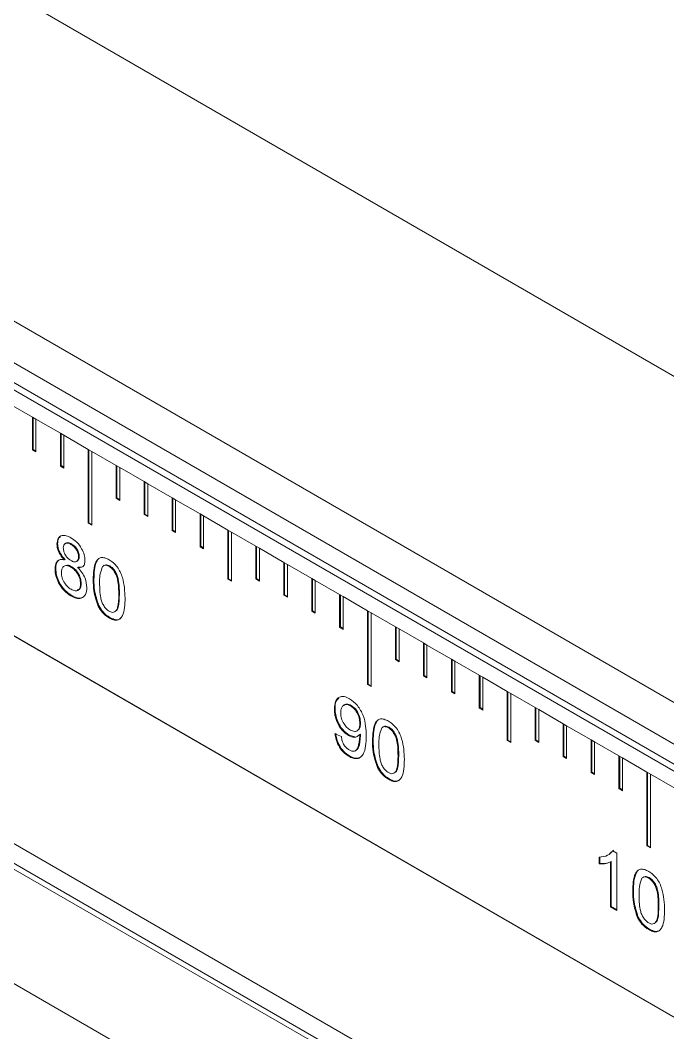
# Model space of a CAD drawing. Header units: inches. Extents: x 0.1 to 10.9, y 0 to 8.5.
# Drawn here: x 8.9711 to 9.1862, y 2.8297 to 3.1658 of the extents above; entities that cross this region are included whole.
import ezdxf

# ---------------------------------------------------------------- set-up
doc = ezdxf.new("R2010")
doc.units = ezdxf.units.IN
doc.header["$MEASUREMENT"] = 0

msp = doc.modelspace()

# ---------------------------------------------------------------- linework, layer by layer
at = {"color": 7, "linetype": 'Continuous', "lineweight": 18}
for p, q in [((10.68791, 2.18192), (8.36789, 3.52124)), ((10.5941, 2.12777), (8.27408, 3.46708)), ((10.57637, 2.11753), (8.25635, 3.45685)), ((8.25428, 3.45565), (10.5743, 2.11634)), ((10.5941, 2.11386), (8.27408, 3.45318)), ((8.25428, 3.374), (10.56959, 2.0374)), ((10.5743, 2.03468), (8.25428, 3.374)), ((10.57666, 1.95585), (8.25664, 3.29517)), ((8.25831, 3.29613), (10.57833, 1.95682)), ((10.59669, 1.95278), (8.27668, 3.2921)), ((8.97515, 3.03407), (8.96705, 3.03874)), ((8.97633, 3.03339), (8.97515, 3.03407)), ((8.97515, 3.03407), (8.97515, 3.02318)), ((8.97538, 3.03393), (8.97538, 3.02331)), ((8.98443, 3.02871), (8.97633, 3.03339)), ((8.97633, 3.0225), (8.97633, 3.03339)), ((8.98561, 3.02803), (8.98443, 3.02871)), ((8.98443, 3.02871), (8.98443, 3.01782)), ((8.98466, 3.02857), (8.98466, 3.01796)), ((8.99371, 3.02335), (8.98561, 3.02803)), ((8.98561, 3.01714), (8.98561, 3.02803)), ((8.97538, 3.02331), (8.97515, 3.02318)), ((8.97515, 3.02318), (8.97633, 3.0225)), ((8.97538, 3.02331), (8.97633, 3.02277)), ((8.99489, 3.02267), (8.99371, 3.02335)), ((8.99371, 3.02335), (8.99371, 2.99886)), ((8.99394, 3.02322), (8.99394, 2.99899)), ((9.00299, 3.01799), (8.99489, 3.02267)), ((8.99489, 2.99818), (8.99489, 3.02267)), ((8.98466, 3.01796), (8.98443, 3.01782)), ((8.98443, 3.01782), (8.98561, 3.01714)), ((8.98466, 3.01796), (8.98561, 3.01741)), ((9.00417, 3.01731), (9.00299, 3.01799)), ((9.00299, 3.01799), (9.00299, 3.00711)), ((9.00322, 3.01786), (9.00322, 3.00724)), ((9.01227, 3.01264), (9.00417, 3.01731)), ((9.00417, 3.00643), (9.00417, 3.01731)), ((9.01344, 3.01196), (9.01227, 3.01264)), ((9.01227, 3.01264), (9.01227, 3.00175)), ((9.0125, 3.0125), (9.0125, 3.00189)), ((9.02155, 3.00728), (9.01344, 3.01196)), ((9.01344, 3.00107), (9.01344, 3.01196)), ((9.00322, 3.00724), (9.00299, 3.00711)), ((9.00299, 3.00711), (9.00417, 3.00643)), ((9.00322, 3.00724), (9.00417, 3.0067)), ((9.02272, 3.0066), (9.02155, 3.00728)), ((9.02155, 3.00728), (9.02155, 2.99639)), ((9.02178, 3.00714), (9.02178, 2.99653)), ((9.03083, 3.00192), (9.02272, 3.0066)), ((9.02272, 2.99571), (9.02272, 3.0066)), ((8.99394, 2.99899), (8.99371, 2.99886)), ((8.99371, 2.99886), (8.99489, 2.99818)), ((8.99394, 2.99899), (8.99489, 2.99845)), ((9.0125, 3.00189), (9.01227, 3.00175)), ((9.01227, 3.00175), (9.01344, 3.00107)), ((9.0125, 3.00189), (9.01344, 3.00134)), ((9.032, 3.00124), (9.03083, 3.00192)), ((9.03083, 3.00192), (9.03083, 2.99104)), ((9.03106, 3.00179), (9.03106, 2.99117)), ((9.04011, 2.99657), (9.032, 3.00124)), ((9.032, 2.99036), (9.032, 3.00124)), ((9.02178, 2.99653), (9.02155, 2.99639)), ((9.02155, 2.99639), (9.02272, 2.99571)), ((9.02178, 2.99653), (9.02272, 2.99599)), ((9.04128, 2.99589), (9.04011, 2.99657)), ((9.04011, 2.99657), (9.04011, 2.98024)), ((9.04034, 2.99643), (9.04034, 2.98037)), ((9.04938, 2.99121), (9.04128, 2.99589)), ((9.04128, 2.97956), (9.04128, 2.99589)), ((8.98353, 2.99203), (8.9833, 2.99189)), ((8.98819, 2.99195), (8.98795, 2.99181)), ((9.03106, 2.99117), (9.03083, 2.99104)), ((9.03083, 2.99104), (9.032, 2.99036)), ((9.03106, 2.99117), (9.032, 2.99063)), ((9.05056, 2.99053), (9.04938, 2.99121)), ((9.04938, 2.99121), (9.04938, 2.98032)), ((9.04962, 2.99107), (9.04962, 2.98046)), ((9.05866, 2.98585), (9.05056, 2.99053)), ((9.05056, 2.97964), (9.05056, 2.99053)), ((8.98603, 2.98679), (8.9858, 2.98665)), ((8.99072, 2.98775), (8.99049, 2.98762)), ((9.05984, 2.98517), (9.05866, 2.98585)), ((9.05866, 2.98585), (9.05866, 2.97497)), ((9.0589, 2.98572), (9.0589, 2.9751)), ((8.9829, 2.98376), (8.98266, 2.98362)), ((8.98814, 2.98441), (8.9879, 2.98427)), ((8.99039, 2.98427), (8.99016, 2.98414)), ((8.99901, 2.98486), (8.99872, 2.98469)), ((9.00085, 2.98464), (9.00062, 2.9845)), ((9.06794, 2.9805), (9.05984, 2.98517)), ((9.05984, 2.97429), (9.05984, 2.98517)), ((8.99136, 2.97884), (8.99112, 2.97871)), ((8.99559, 2.98022), (8.99535, 2.98008)), ((9.04034, 2.98037), (9.04011, 2.98024)), ((9.04011, 2.98024), (9.04128, 2.97956)), ((9.04034, 2.98037), (9.04128, 2.97983)), ((9.04962, 2.98046), (9.04938, 2.98032)), ((9.04938, 2.98032), (9.05056, 2.97964)), ((9.04962, 2.98046), (9.05056, 2.97991)), ((9.06912, 2.97982), (9.06794, 2.9805)), ((9.06794, 2.9805), (9.06794, 2.96961)), ((9.06818, 2.98036), (9.06818, 2.96974)), ((9.07722, 2.97514), (9.06912, 2.97982)), ((9.06912, 2.96893), (9.06912, 2.97982)), ((9.00405, 2.97534), (9.00382, 2.97521)), ((8.98819, 2.97485), (8.98795, 2.97472)), ((9.0589, 2.9751), (9.05866, 2.97497)), ((9.05866, 2.97497), (9.05984, 2.97429)), ((9.0589, 2.9751), (9.05984, 2.97456)), ((9.0784, 2.97446), (9.07722, 2.97514)), ((9.07722, 2.97514), (9.07722, 2.96425)), ((9.07746, 2.975), (9.07746, 2.96439)), ((9.0865, 2.96978), (9.0784, 2.97446)), ((9.0784, 2.96357), (9.0784, 2.97446)), ((8.99719, 2.97149), (8.99696, 2.97135)), ((9.06818, 2.96974), (9.06794, 2.96961)), ((9.06794, 2.96961), (9.06912, 2.96893)), ((9.06818, 2.96974), (9.06912, 2.9692)), ((9.08768, 2.9691), (9.0865, 2.96978)), ((9.0865, 2.96978), (9.0865, 2.94529)), ((9.08674, 2.96965), (9.08674, 2.94542)), ((9.09578, 2.96442), (9.08768, 2.9691)), ((9.08768, 2.9446), (9.08768, 2.9691)), ((9.00088, 2.96753), (9.00064, 2.96739)), ((9.07746, 2.96439), (9.07722, 2.96425)), ((9.07722, 2.96425), (9.0784, 2.96357)), ((9.07746, 2.96439), (9.0784, 2.96384)), ((9.09696, 2.96374), (9.09578, 2.96442)), ((9.09578, 2.96442), (9.09578, 2.95354)), ((9.09602, 2.96429), (9.09602, 2.95367)), ((9.10506, 2.95907), (9.09696, 2.96374)), ((9.09696, 2.95286), (9.09696, 2.96374)), ((9.10624, 2.95839), (9.10506, 2.95907)), ((9.10506, 2.95907), (9.10506, 2.94818)), ((9.1053, 2.95893), (9.1053, 2.94832)), ((9.11434, 2.95371), (9.10624, 2.95839)), ((9.10624, 2.9475), (9.10624, 2.95839)), ((9.09602, 2.95367), (9.09578, 2.95354)), ((9.09578, 2.95354), (9.09696, 2.95286)), ((9.09602, 2.95367), (9.09696, 2.95313)), ((9.11552, 2.95303), (9.11434, 2.95371)), ((9.11434, 2.95371), (9.11434, 2.94282)), ((9.11458, 2.95357), (9.11458, 2.94296)), ((9.12362, 2.94835), (9.11552, 2.95303)), ((9.11552, 2.94214), (9.11552, 2.95303)), ((9.08674, 2.94542), (9.0865, 2.94529)), ((9.0865, 2.94529), (9.08768, 2.9446)), ((9.08674, 2.94542), (9.08768, 2.94488)), ((9.1053, 2.94832), (9.10506, 2.94818)), ((9.10506, 2.94818), (9.10624, 2.9475)), ((9.1053, 2.94832), (9.10624, 2.94777)), ((9.1248, 2.94767), (9.12362, 2.94835)), ((9.12362, 2.94835), (9.12362, 2.93747)), ((9.12386, 2.94822), (9.12386, 2.9376)), ((9.1329, 2.943), (9.1248, 2.94767)), ((9.1248, 2.93679), (9.1248, 2.94767)), ((9.11458, 2.94296), (9.11434, 2.94282)), ((9.11434, 2.94282), (9.11552, 2.94214)), ((9.11458, 2.94296), (9.11552, 2.94242)), ((9.13408, 2.94232), (9.1329, 2.943)), ((9.1329, 2.943), (9.1329, 2.92667)), ((9.13314, 2.94286), (9.13314, 2.9268)), ((9.14218, 2.93764), (9.13408, 2.94232)), ((9.13408, 2.92599), (9.13408, 2.94232)), ((9.08107, 2.93833), (9.08084, 2.93819)), ((9.07569, 2.93731), (9.07546, 2.93717)), ((9.12386, 2.9376), (9.12362, 2.93747)), ((9.12362, 2.93747), (9.1248, 2.93679)), ((9.12386, 2.9376), (9.1248, 2.93706)), ((9.14336, 2.93696), (9.14218, 2.93764)), ((9.14218, 2.93764), (9.14218, 2.92675)), ((9.14242, 2.9375), (9.14242, 2.92689)), ((9.15146, 2.93228), (9.14336, 2.93696)), ((9.14336, 2.92607), (9.14336, 2.93696)), ((9.08416, 2.93248), (9.08392, 2.93234)), ((9.15264, 2.9316), (9.15146, 2.93228)), ((9.15146, 2.93228), (9.15146, 2.9214)), ((9.1517, 2.93215), (9.1517, 2.92153)), ((9.16074, 2.92693), (9.15264, 2.9316)), ((9.15264, 2.92071), (9.15264, 2.9316)), ((8.8261, 2.92846), (9.06516, 2.79045)), ((9.07567, 2.92896), (9.07779, 2.92799)), ((9.08038, 2.92847), (9.08014, 2.92833)), ((9.0823, 2.92789), (9.08038, 2.92847)), ((9.08416, 2.92878), (9.08392, 2.92864)), ((9.08417, 2.92831), (9.08393, 2.92817)), ((9.09181, 2.93129), (9.09152, 2.93112)), ((9.09365, 2.93107), (9.09342, 2.93093)), ((9.08839, 2.92665), (9.08815, 2.92651)), ((9.13314, 2.9268), (9.1329, 2.92667)), ((9.1329, 2.92667), (9.13408, 2.92599)), ((9.13314, 2.9268), (9.13408, 2.92626)), ((9.14242, 2.92689), (9.14218, 2.92675)), ((9.14218, 2.92675), (9.14336, 2.92607)), ((9.14242, 2.92689), (9.14336, 2.92634)), ((9.16192, 2.92625), (9.16074, 2.92693)), ((9.16074, 2.92693), (9.16074, 2.91604)), ((9.16098, 2.92679), (9.16098, 2.91617)), ((9.17002, 2.92157), (9.16192, 2.92625)), ((9.16192, 2.91536), (9.16192, 2.92625)), ((9.08046, 2.92158), (9.08023, 2.92145)), ((9.09685, 2.92177), (9.09661, 2.92164)), ((9.1517, 2.92153), (9.15146, 2.9214)), ((9.1517, 2.92153), (9.15264, 2.92099)), ((9.1712, 2.92089), (9.17002, 2.92157)), ((9.17002, 2.92157), (9.17002, 2.91068)), ((9.15146, 2.9214), (9.15264, 2.92071)), ((9.17026, 2.92143), (9.17026, 2.91082)), ((9.1793, 2.91621), (9.1712, 2.92089)), ((9.1712, 2.91), (9.1712, 2.92089)), ((9.08999, 2.91792), (9.08975, 2.91778)), ((9.16098, 2.91617), (9.16074, 2.91604)), ((9.16074, 2.91604), (9.16192, 2.91536)), ((9.16098, 2.91617), (9.16192, 2.91563)), ((9.18048, 2.91553), (9.1793, 2.91621)), ((9.1793, 2.91621), (9.1793, 2.89172)), ((9.17954, 2.91608), (9.17954, 2.89185)), ((9.18858, 2.91085), (9.18048, 2.91553)), ((9.18048, 2.89103), (9.18048, 2.91553)), ((9.09367, 2.91396), (9.09344, 2.91382)), ((9.17026, 2.91082), (9.17002, 2.91068)), ((9.17002, 2.91068), (9.1712, 2.91)), ((9.17026, 2.91082), (9.1712, 2.91027)), ((9.17954, 2.89185), (9.1793, 2.89172)), ((9.1793, 2.89172), (9.18048, 2.89103)), ((9.17954, 2.89185), (9.18048, 2.89131)), ((9.16339, 2.88572), (9.16339, 2.88797)), ((9.16363, 2.88586), (9.16363, 2.88811)), ((9.16704, 2.8892), (9.16819, 2.89024)), ((9.16795, 2.8901), (9.16931, 2.88932)), ((9.16931, 2.88932), (9.16931, 2.87026)), ((9.16363, 2.88586), (9.16339, 2.88572)), ((9.16743, 2.88647), (9.1672, 2.88633)), ((9.1672, 2.87148), (9.1672, 2.88633)), ((9.16743, 2.87162), (9.16743, 2.88647)), ((9.17826, 2.88138), (9.17797, 2.88121)), ((9.1801, 2.88116), (9.17987, 2.88102)), ((9.17484, 2.87674), (9.1746, 2.87661)), ((9.16743, 2.87162), (9.1672, 2.87148)), ((9.16931, 2.87026), (9.1672, 2.87148)), ((9.16931, 2.87053), (9.16743, 2.87162)), ((9.1833, 2.87187), (9.18306, 2.87173)), ((9.17644, 2.86801), (9.1762, 2.86788)), ((9.18012, 2.86405), (9.17989, 2.86391))]:
    msp.add_line(p, q, dxfattribs=at)
for points, knots in [([(8.9833, 2.99189), (8.98338, 2.9926), (8.98355, 2.99402), (8.98485, 2.99488), (8.98638, 2.99481), (8.98741, 2.99429), (8.98792, 2.99403)], [0, 0, 0, 0, 0.279281, 0.558671, 0.779072, 1, 1, 1, 1]), ([(8.98353, 2.99203), (8.98358, 2.99279), (8.98364, 2.99383), (8.98427, 2.9942), (8.98444, 2.9943)], [0, 0, 0, 0, 0.730877, 1, 1, 1, 1]), ([(8.98795, 2.99181), (8.98759, 2.99199), (8.98688, 2.99235), (8.98602, 2.99219), (8.9855, 2.99159), (8.98544, 2.99097), (8.98541, 2.99066)], [0, 0, 0, 0, 0.2803176, 0.5592519, 0.7796428, 1, 1, 1, 1]), ([(8.98819, 2.99195), (8.98783, 2.99212), (8.98713, 2.99247), (8.98634, 2.9924), (8.9861, 2.99205), (8.98603, 2.99195)], [0, 0, 0, 0, 0.421266, 0.840454, 1, 1, 1, 1]), ([(8.98792, 2.99403), (8.98859, 2.99359), (8.98991, 2.99271), (8.99148, 2.99057), (8.99245, 2.98835), (8.99255, 2.98709), (8.9926, 2.98646)], [0, 0, 0, 0, 0.280359, 0.559715, 0.779841, 1, 1, 1, 1]), ([(8.9858, 2.98665), (8.98541, 2.98706), (8.98464, 2.98787), (8.9838, 2.98933), (8.98336, 2.99073), (8.98332, 2.99151), (8.9833, 2.99189)], [0, 0, 0, 0, 0.28031, 0.559637, 0.779691, 1, 1, 1, 1]), ([(8.98603, 2.98679), (8.98565, 2.9872), (8.98488, 2.98801), (8.98404, 2.98946), (8.98359, 2.99086), (8.98355, 2.99164), (8.98353, 2.99203)], [0, 0, 0, 0, 0.28031, 0.559637, 0.779691, 1, 1, 1, 1]), ([(8.98541, 2.99066), (8.98545, 2.99021), (8.98552, 2.98931), (8.98621, 2.98795), (8.9871, 2.98698), (8.98768, 2.98661), (8.98797, 2.98643)], [0, 0, 0, 0, 0.27995, 0.558884, 0.779055, 1, 1, 1, 1]), ([(8.99049, 2.98762), (8.99045, 2.98806), (8.99036, 2.98896), (8.98967, 2.99029), (8.98881, 2.99126), (8.98824, 2.99163), (8.98795, 2.99181)], [0, 0, 0, 0, 0.279734, 0.559144, 0.779264, 1, 1, 1, 1]), ([(8.99072, 2.98775), (8.99068, 2.9882), (8.9906, 2.98909), (8.98991, 2.99043), (8.98905, 2.9914), (8.98847, 2.99177), (8.98819, 2.99195)], [0, 0, 0, 0, 0.279734, 0.559144, 0.779264, 1, 1, 1, 1]), ([(8.98266, 2.98362), (8.9827, 2.98422), (8.98278, 2.9854), (8.98353, 2.98649), (8.9846, 2.98689), (8.9854, 2.98673), (8.9858, 2.98665)], [0, 0, 0, 0, 0.280153, 0.559415, 0.779571, 1, 1, 1, 1]), ([(8.9829, 2.98376), (8.98294, 2.98435), (8.98302, 2.98551), (8.98364, 2.98655), (8.98425, 2.98672), (8.98444, 2.98677)], [0, 0, 0, 0, 0.411924, 0.822538, 1, 1, 1, 1]), ([(8.98797, 2.98643), (8.98833, 2.98625), (8.98905, 2.98588), (8.98991, 2.98606), (8.99041, 2.98668), (8.99046, 2.98731), (8.99049, 2.98762)], [0, 0, 0, 0, 0.280454, 0.559262, 0.779594, 1, 1, 1, 1]), ([(8.9926, 2.98646), (8.99257, 2.98601), (8.9925, 2.98511), (8.9917, 2.98409), (8.99074, 2.98412), (8.99016, 2.98414)], [0, 0, 0, 0, 0.280646, 0.560877, 1, 1, 1, 1]), ([(8.99035, 2.98656), (8.99044, 2.98666), (8.99069, 2.98693), (8.99071, 2.98743), (8.99072, 2.98775)], [0, 0, 0, 0, 0.353562, 1, 1, 1, 1]), ([(8.99535, 2.98008), (8.99538, 2.98115), (8.99543, 2.98327), (8.99596, 2.98563), (8.99689, 2.98698), (8.99793, 2.98751), (8.99924, 2.9874), (9.00017, 2.98692), (9.00064, 2.98669)], [0, 0, 0, 0, 0.25049, 0.500349, 0.625423, 0.750205, 0.87498, 1, 1, 1, 1]), ([(8.99559, 2.98022), (8.99561, 2.98129), (8.99565, 2.98343), (8.99624, 2.98569), (8.99686, 2.98688), (8.99722, 2.98705), (8.99724, 2.98706)], [0, 0, 0, 0, 0.3964395, 0.7918814, 0.9898301, 1, 1, 1, 1]), ([(9.00064, 2.98669), (9.00111, 2.98638), (9.00204, 2.98577), (9.00336, 2.98437), (9.00441, 2.98266), (9.00571, 2.97901), (9.00583, 2.97621), (9.00593, 2.97398)], [0, 0, 0, 0, 0.1253833, 0.2506337, 0.3757012, 0.5011173, 1, 1, 1, 1]), ([(8.98795, 2.97472), (8.98718, 2.97524), (8.98564, 2.97628), (8.98385, 2.97885), (8.98281, 2.98144), (8.98271, 2.9829), (8.98266, 2.98362)], [0, 0, 0, 0, 0.2801306, 0.5593352, 0.7795226, 1, 1, 1, 1]), ([(8.98819, 2.97485), (8.98741, 2.97537), (8.98587, 2.97642), (8.98409, 2.97898), (8.98305, 2.98158), (8.98295, 2.98303), (8.9829, 2.98376)], [0, 0, 0, 0, 0.2801306, 0.5593352, 0.7795226, 1, 1, 1, 1]), ([(8.9879, 2.98427), (8.98743, 2.9845), (8.9865, 2.98495), (8.98544, 2.98458), (8.98486, 2.98367), (8.9848, 2.98286), (8.98478, 2.98245)], [0, 0, 0, 0, 0.280121, 0.558924, 0.779288, 1, 1, 1, 1]), ([(8.98478, 2.98245), (8.98482, 2.98187), (8.9849, 2.98073), (8.98572, 2.97895), (8.98685, 2.97768), (8.98759, 2.97716), (8.98797, 2.97691)], [0, 0, 0, 0, 0.2805217, 0.5585057, 0.7792325, 1, 1, 1, 1]), ([(8.98814, 2.98441), (8.98765, 2.98467), (8.98698, 2.98504), (8.98649, 2.98483), (8.98635, 2.98477)], [0, 0, 0, 0, 0.723542, 1, 1, 1, 1]), ([(8.99112, 2.97871), (8.99108, 2.97929), (8.99099, 2.98045), (8.99014, 2.98221), (8.98903, 2.98353), (8.98828, 2.98402), (8.9879, 2.98427)], [0, 0, 0, 0, 0.279962, 0.559307, 0.779355, 1, 1, 1, 1]), ([(8.99136, 2.97884), (8.99131, 2.97943), (8.99122, 2.98058), (8.99038, 2.98235), (8.98927, 2.98367), (8.98852, 2.98416), (8.98814, 2.98441)], [0, 0, 0, 0, 0.279962, 0.559307, 0.779355, 1, 1, 1, 1]), ([(8.99016, 2.98414), (8.99065, 2.98362), (8.99162, 2.98259), (8.99295, 2.98016), (8.99313, 2.97848), (8.99324, 2.97745)], [0, 0, 0, 0, 0.281222, 0.56178, 1, 1, 1, 1]), ([(8.9922, 2.98476), (8.99214, 2.98467), (8.99176, 2.98412), (8.99102, 2.9842), (8.99039, 2.98427)], [0, 0, 0, 0, 0.163321, 1, 1, 1, 1]), ([(8.99842, 2.98446), (8.99808, 2.98355), (8.99746, 2.98191), (8.99747, 2.9798), (8.99747, 2.97887)], [0, 0, 0, 0, 0.558062, 1, 1, 1, 1]), ([(9.00062, 2.9845), (9.00013, 2.9847), (8.99926, 2.98507), (8.99868, 2.98465), (8.99842, 2.98446)], [0, 0, 0, 0, 0.55834, 1, 1, 1, 1]), ([(9.00085, 2.98464), (9.00036, 2.98486), (8.99965, 2.98518), (8.99917, 2.98487), (8.99902, 2.98478)], [0, 0, 0, 0, 0.692035, 1, 1, 1, 1]), ([(9.00382, 2.97521), (9.0038, 2.97678), (9.00378, 2.97874), (9.00312, 2.98135), (9.00249, 2.98263), (9.00163, 2.98381), (9.00096, 2.98427), (9.00062, 2.9845)], [0, 0, 0, 0, 0.500352, 0.625529, 0.750516, 0.875255, 1, 1, 1, 1]), ([(9.00405, 2.97534), (9.00404, 2.97691), (9.00402, 2.97888), (9.00335, 2.98148), (9.00272, 2.98277), (9.00187, 2.98394), (9.00119, 2.98441), (9.00085, 2.98464)], [0, 0, 0, 0, 0.500352, 0.625529, 0.750516, 0.875255, 1, 1, 1, 1]), ([(8.98797, 2.97691), (8.98844, 2.97668), (8.98938, 2.97622), (8.99046, 2.97656), (8.99104, 2.97748), (8.9911, 2.9783), (8.99112, 2.97871)], [0, 0, 0, 0, 0.280169, 0.559117, 0.779322, 1, 1, 1, 1]), ([(8.99006, 2.97667), (8.99028, 2.9767), (8.99082, 2.97679), (8.99127, 2.97763), (8.99133, 2.97844), (8.99136, 2.97884)], [0, 0, 0, 0, 0.265009, 0.632111, 1, 1, 1, 1]), ([(8.99696, 2.97135), (8.99639, 2.97306), (8.99539, 2.97613), (8.99536, 2.97887), (8.99535, 2.98008)], [0, 0, 0, 0, 0.557973, 1, 1, 1, 1]), ([(8.99719, 2.97149), (8.99663, 2.9732), (8.99562, 2.97626), (8.9956, 2.97901), (8.99559, 2.98022)], [0, 0, 0, 0, 0.557973, 1, 1, 1, 1]), ([(8.99747, 2.97887), (8.99749, 2.9773), (8.99751, 2.97535), (8.99815, 2.97275), (8.99879, 2.97147), (8.99963, 2.97029), (9.00031, 2.96982), (9.00064, 2.96959)], [0, 0, 0, 0, 0.500363, 0.625568, 0.750538, 0.875304, 1, 1, 1, 1]), ([(8.99324, 2.97745), (8.99315, 2.97662), (8.99297, 2.97496), (8.99153, 2.97384), (8.98975, 2.97381), (8.98855, 2.97442), (8.98795, 2.97472)], [0, 0, 0, 0, 0.2795229, 0.559059, 0.7792638, 1, 1, 1, 1]), ([(9.00307, 2.96986), (9.00316, 2.96993), (9.00346, 2.97016), (9.00397, 2.97192), (9.00401, 2.97382), (9.00405, 2.97534)], [0, 0, 0, 0, 0.072724, 0.25831, 1, 1, 1, 1]), ([(8.99164, 2.97418), (8.99161, 2.97416), (8.99121, 2.97381), (8.98995, 2.97401), (8.98877, 2.97457), (8.98819, 2.97485)], [0, 0, 0, 0, 0.03576, 0.517299, 1, 1, 1, 1]), ([(9.00064, 2.96959), (9.00098, 2.96944), (9.00165, 2.96913), (9.00249, 2.96934), (9.00313, 2.96988), (9.00378, 2.97173), (9.0038, 2.97366), (9.00382, 2.97521)], [0, 0, 0, 0, 0.124658, 0.249391, 0.374377, 0.49959, 1, 1, 1, 1]), ([(9.00593, 2.97398), (9.00591, 2.97292), (9.00586, 2.97079), (9.00532, 2.96844), (9.00439, 2.96709), (9.00336, 2.96656), (9.00204, 2.96667), (9.00111, 2.96715), (9.00064, 2.96739)], [0, 0, 0, 0, 0.250473, 0.500354, 0.625397, 0.750179, 0.874971, 1, 1, 1, 1]), ([(9.00064, 2.96739), (8.99985, 2.96793), (8.99843, 2.96889), (8.99741, 2.9706), (8.99696, 2.97135)], [0, 0, 0, 0, 0.5597157, 1, 1, 1, 1]), ([(9.00088, 2.96753), (9.00008, 2.96806), (8.99867, 2.96902), (8.99764, 2.97073), (8.99719, 2.97149)], [0, 0, 0, 0, 0.5597157, 1, 1, 1, 1]), ([(9.00453, 2.96729), (9.00422, 2.96709), (9.00359, 2.96668), (9.00227, 2.96682), (9.00134, 2.96729), (9.00088, 2.96753)], [0, 0, 0, 0, 0.324919, 0.66214, 1, 1, 1, 1]), ([(9.07546, 2.93717), (9.07552, 2.93804), (9.07564, 2.93978), (9.07693, 2.94118), (9.07867, 2.94146), (9.0799, 2.94087), (9.08052, 2.94058)], [0, 0, 0, 0, 0.2803039, 0.5595794, 0.779687, 1, 1, 1, 1]), ([(9.07569, 2.93731), (9.07573, 2.93821), (9.0758, 2.93974), (9.07664, 2.94046), (9.07698, 2.94075)], [0, 0, 0, 0, 0.591576, 1, 1, 1, 1]), ([(9.08084, 2.93819), (9.08032, 2.93842), (9.07928, 2.93887), (9.0782, 2.93827), (9.07764, 2.93719), (9.0776, 2.93628), (9.07757, 2.93582)], [0, 0, 0, 0, 0.2792821, 0.5585523, 0.7790694, 1, 1, 1, 1]), ([(9.08107, 2.93833), (9.08055, 2.93857), (9.07954, 2.93902), (9.07888, 2.93853), (9.07856, 2.9383)], [0, 0, 0, 0, 0.525662, 1, 1, 1, 1]), ([(9.08052, 2.94058), (9.08143, 2.93989), (9.08325, 2.93852), (9.08523, 2.93493), (9.08597, 2.93143), (9.08601, 2.92931), (9.08603, 2.92825)], [0, 0, 0, 0, 0.248946, 0.497924, 0.748317, 1, 1, 1, 1]), ([(9.08416, 2.93248), (9.08412, 2.93307), (9.08406, 2.93424), (9.08332, 2.93607), (9.08224, 2.93754), (9.08146, 2.93806), (9.08107, 2.93833)], [0, 0, 0, 0, 0.280638, 0.559922, 0.779693, 1, 1, 1, 1]), ([(9.08014, 2.92833), (9.0794, 2.92888), (9.07792, 2.92997), (9.07636, 2.93261), (9.07556, 2.93509), (9.07549, 2.93648), (9.07546, 2.93717)], [0, 0, 0, 0, 0.279023, 0.558555, 0.77904, 1, 1, 1, 1]), ([(9.08038, 2.92847), (9.07964, 2.92902), (9.07815, 2.93011), (9.0766, 2.93275), (9.0758, 2.93523), (9.07573, 2.93661), (9.07569, 2.93731)], [0, 0, 0, 0, 0.279023, 0.558555, 0.77904, 1, 1, 1, 1]), ([(9.07757, 2.93582), (9.07762, 2.93523), (9.0777, 2.93406), (9.07853, 2.93227), (9.07964, 2.93091), (9.0804, 2.93041), (9.08079, 2.93016)], [0, 0, 0, 0, 0.280188, 0.559425, 0.77941, 1, 1, 1, 1]), ([(9.08392, 2.93234), (9.08389, 2.93293), (9.08383, 2.93411), (9.08309, 2.93593), (9.08201, 2.9374), (9.08123, 2.93793), (9.08084, 2.93819)], [0, 0, 0, 0, 0.280638, 0.559922, 0.779693, 1, 1, 1, 1]), ([(9.08079, 2.93016), (9.08128, 2.92994), (9.08227, 2.9295), (9.08334, 2.92998), (9.08385, 2.93104), (9.0839, 2.93191), (9.08392, 2.93234)], [0, 0, 0, 0, 0.27953, 0.558704, 0.779022, 1, 1, 1, 1]), ([(9.08354, 2.93028), (9.08355, 2.93028), (9.08384, 2.9304), (9.08406, 2.93123), (9.08412, 2.93206), (9.08416, 2.93248)], [0, 0, 0, 0, 0.007241, 0.502878, 1, 1, 1, 1]), ([(9.08815, 2.92651), (9.08818, 2.92758), (9.08823, 2.9297), (9.08876, 2.93206), (9.08969, 2.93341), (9.09072, 2.93394), (9.09204, 2.93383), (9.09297, 2.93335), (9.09344, 2.93312)], [0, 0, 0, 0, 0.25049, 0.500349, 0.625423, 0.750205, 0.87498, 1, 1, 1, 1]), ([(9.08839, 2.92665), (9.08841, 2.92772), (9.08845, 2.92986), (9.08904, 2.93212), (9.08966, 2.93331), (9.09002, 2.93348), (9.09003, 2.93349)], [0, 0, 0, 0, 0.39644, 0.791881, 0.98983, 1, 1, 1, 1]), ([(9.09344, 2.93312), (9.09391, 2.93281), (9.09484, 2.9322), (9.09615, 2.9308), (9.09721, 2.92909), (9.09851, 2.92544), (9.09863, 2.92264), (9.09873, 2.92041)], [0, 0, 0, 0, 0.125383, 0.250634, 0.375701, 0.501117, 1, 1, 1, 1]), ([(9.08023, 2.92145), (9.07958, 2.92188), (9.07829, 2.92276), (9.07678, 2.92491), (9.07594, 2.92708), (9.07576, 2.92833), (9.07567, 2.92896)], [0, 0, 0, 0, 0.279963, 0.558965, 0.779242, 1, 1, 1, 1]), ([(9.08046, 2.92158), (9.07982, 2.92202), (9.07852, 2.92289), (9.07702, 2.92505), (9.07617, 2.92721), (9.07599, 2.92847), (9.07591, 2.9291)], [0, 0, 0, 0, 0.279963, 0.558965, 0.779242, 1, 1, 1, 1]), ([(9.08392, 2.92864), (9.08336, 2.92819), (9.08235, 2.92739), (9.08082, 2.92805), (9.08014, 2.92833)], [0, 0, 0, 0, 0.5591073, 1, 1, 1, 1]), ([(9.08603, 2.92825), (9.08601, 2.92712), (9.08596, 2.92486), (9.08533, 2.9224), (9.08424, 2.92108), (9.0831, 2.92061), (9.08172, 2.92069), (9.08073, 2.9212), (9.08023, 2.92145)], [0, 0, 0, 0, 0.250478, 0.500104, 0.625151, 0.750076, 0.874973, 1, 1, 1, 1]), ([(9.08239, 2.92332), (9.08262, 2.92342), (9.08311, 2.92361), (9.0839, 2.92517), (9.08405, 2.92691), (9.08417, 2.92831)], [0, 0, 0, 0, 0.16224, 0.330259, 1, 1, 1, 1]), ([(9.08393, 2.92817), (9.08393, 2.92826), (9.08393, 2.92842), (9.08392, 2.92857), (9.08392, 2.92864)], [0, 0, 0, 0, 0.5599975, 1, 1, 1, 1]), ([(9.08417, 2.92831), (9.08416, 2.92839), (9.08416, 2.92855), (9.08416, 2.92871), (9.08416, 2.92878)], [0, 0, 0, 0, 0.5599975, 1, 1, 1, 1]), ([(9.09122, 2.93089), (9.09088, 2.92998), (9.09026, 2.92834), (9.09026, 2.92623), (9.09027, 2.9253)], [0, 0, 0, 0, 0.558062, 1, 1, 1, 1]), ([(9.09342, 2.93093), (9.09293, 2.93113), (9.09206, 2.9315), (9.09148, 2.93108), (9.09122, 2.93089)], [0, 0, 0, 0, 0.5583399, 1, 1, 1, 1]), ([(9.09365, 2.93107), (9.09316, 2.93129), (9.09244, 2.93161), (9.09196, 2.9313), (9.09182, 2.93121)], [0, 0, 0, 0, 0.692035, 1, 1, 1, 1]), ([(9.09661, 2.92164), (9.0966, 2.92321), (9.09658, 2.92517), (9.09591, 2.92778), (9.09528, 2.92906), (9.09443, 2.93024), (9.09375, 2.9307), (9.09342, 2.93093)], [0, 0, 0, 0, 0.5003519, 0.6255292, 0.7505162, 0.8752553, 1, 1, 1, 1]), ([(9.09685, 2.92177), (9.09683, 2.92334), (9.09681, 2.92531), (9.09615, 2.92791), (9.09552, 2.9292), (9.09466, 2.93037), (9.09399, 2.93084), (9.09365, 2.93107)], [0, 0, 0, 0, 0.5003519, 0.6255292, 0.7505162, 0.8752553, 1, 1, 1, 1]), ([(9.07779, 2.92799), (9.07786, 2.92752), (9.07802, 2.92659), (9.0786, 2.92522), (9.07946, 2.92416), (9.08004, 2.92377), (9.08034, 2.92358)], [0, 0, 0, 0, 0.280711, 0.55976, 0.779657, 1, 1, 1, 1]), ([(9.08034, 2.92358), (9.08065, 2.92343), (9.08129, 2.92311), (9.08216, 2.92311), (9.08286, 2.92348), (9.08367, 2.92502), (9.08382, 2.92677), (9.08393, 2.92817)], [0, 0, 0, 0, 0.125193, 0.250327, 0.375319, 0.500604, 1, 1, 1, 1]), ([(9.08975, 2.91778), (9.08919, 2.91949), (9.08818, 2.92256), (9.08816, 2.9253), (9.08815, 2.92651)], [0, 0, 0, 0, 0.557973, 1, 1, 1, 1]), ([(9.08999, 2.91792), (9.08943, 2.91963), (9.08842, 2.92269), (9.0884, 2.92544), (9.08839, 2.92665)], [0, 0, 0, 0, 0.557973, 1, 1, 1, 1]), ([(9.09027, 2.9253), (9.09028, 2.92373), (9.0903, 2.92178), (9.09094, 2.91918), (9.09159, 2.9179), (9.09243, 2.91672), (9.0931, 2.91625), (9.09344, 2.91602)], [0, 0, 0, 0, 0.5003629, 0.6255677, 0.7505383, 0.8753036, 1, 1, 1, 1]), ([(9.08379, 2.92104), (9.08363, 2.92097), (9.08311, 2.92071), (9.08195, 2.92085), (9.08096, 2.92134), (9.08046, 2.92158)], [0, 0, 0, 0, 0.1796518, 0.5896143, 1, 1, 1, 1]), ([(9.09344, 2.91602), (9.09377, 2.91587), (9.09445, 2.91556), (9.09529, 2.91577), (9.09593, 2.91631), (9.09657, 2.91816), (9.09659, 2.92009), (9.09661, 2.92164)], [0, 0, 0, 0, 0.124658, 0.249391, 0.374377, 0.49959, 1, 1, 1, 1]), ([(9.09587, 2.91629), (9.09595, 2.91636), (9.09626, 2.91659), (9.09677, 2.91835), (9.09681, 2.92025), (9.09685, 2.92177)], [0, 0, 0, 0, 0.072724, 0.2583099, 1, 1, 1, 1]), ([(9.09873, 2.92041), (9.0987, 2.91935), (9.09865, 2.91722), (9.09812, 2.91487), (9.09718, 2.91352), (9.09615, 2.91299), (9.09484, 2.9131), (9.09391, 2.91358), (9.09344, 2.91382)], [0, 0, 0, 0, 0.250473, 0.500354, 0.625397, 0.750179, 0.874971, 1, 1, 1, 1]), ([(9.09344, 2.91382), (9.09264, 2.91436), (9.09123, 2.91532), (9.0902, 2.91703), (9.08975, 2.91778)], [0, 0, 0, 0, 0.5597157, 1, 1, 1, 1]), ([(9.09367, 2.91396), (9.09288, 2.91449), (9.09146, 2.91545), (9.09044, 2.91716), (9.08999, 2.91792)], [0, 0, 0, 0, 0.5597157, 1, 1, 1, 1]), ([(9.09661, 2.91337), (9.09652, 2.91332), (9.0961, 2.91308), (9.09506, 2.91327), (9.09414, 2.91373), (9.09367, 2.91396)], [0, 0, 0, 0, 0.11598, 0.557571, 1, 1, 1, 1]), ([(9.16339, 2.88797), (9.16442, 2.88805), (9.16625, 2.88819), (9.16743, 2.88952), (9.16795, 2.8901)], [0, 0, 0, 0, 0.560432, 1, 1, 1, 1]), ([(9.1672, 2.88633), (9.16654, 2.88608), (9.16537, 2.88563), (9.164, 2.88569), (9.16339, 2.88572)], [0, 0, 0, 0, 0.559705, 1, 1, 1, 1]), ([(9.16743, 2.88647), (9.16678, 2.88622), (9.16561, 2.88577), (9.16423, 2.88583), (9.16363, 2.88586)], [0, 0, 0, 0, 0.559705, 1, 1, 1, 1]), ([(9.1746, 2.87661), (9.17463, 2.87767), (9.17468, 2.87979), (9.17521, 2.88215), (9.17614, 2.8835), (9.17717, 2.88403), (9.17849, 2.88392), (9.17942, 2.88345), (9.17989, 2.88321)], [0, 0, 0, 0, 0.2504899, 0.5003494, 0.6254231, 0.7502055, 0.8749804, 1, 1, 1, 1]), ([(9.17484, 2.87674), (9.17486, 2.87781), (9.1749, 2.87995), (9.17549, 2.88221), (9.17611, 2.8834), (9.17647, 2.88357), (9.17649, 2.88358)], [0, 0, 0, 0, 0.39644, 0.791881, 0.98983, 1, 1, 1, 1]), ([(9.17987, 2.88102), (9.17938, 2.88123), (9.17851, 2.88159), (9.17793, 2.88117), (9.17767, 2.88099)], [0, 0, 0, 0, 0.5583399, 1, 1, 1, 1]), ([(9.1801, 2.88116), (9.17961, 2.88138), (9.17889, 2.88171), (9.17841, 2.88139), (9.17827, 2.8813)], [0, 0, 0, 0, 0.692035, 1, 1, 1, 1]), ([(9.17989, 2.88321), (9.18036, 2.88291), (9.18129, 2.8823), (9.1826, 2.8809), (9.18366, 2.87918), (9.18496, 2.87553), (9.18508, 2.87274), (9.18518, 2.8705)], [0, 0, 0, 0, 0.125383, 0.250634, 0.375701, 0.501117, 1, 1, 1, 1]), ([(9.1833, 2.87187), (9.18328, 2.87344), (9.18326, 2.8754), (9.1826, 2.878), (9.18197, 2.87929), (9.18111, 2.88047), (9.18044, 2.88093), (9.1801, 2.88116)], [0, 0, 0, 0, 0.500352, 0.625529, 0.750516, 0.875255, 1, 1, 1, 1]), ([(9.17767, 2.88099), (9.17733, 2.88007), (9.17671, 2.87844), (9.17671, 2.87633), (9.17672, 2.87539)], [0, 0, 0, 0, 0.558062, 1, 1, 1, 1]), ([(9.18306, 2.87173), (9.18305, 2.8733), (9.18303, 2.87526), (9.18236, 2.87787), (9.18173, 2.87916), (9.18088, 2.88033), (9.1802, 2.88079), (9.17987, 2.88102)], [0, 0, 0, 0, 0.500352, 0.625529, 0.750516, 0.875255, 1, 1, 1, 1]), ([(9.1762, 2.86788), (9.17564, 2.86959), (9.17463, 2.87265), (9.17461, 2.87539), (9.1746, 2.87661)], [0, 0, 0, 0, 0.557973, 1, 1, 1, 1]), ([(9.17644, 2.86801), (9.17588, 2.86972), (9.17487, 2.87279), (9.17485, 2.87553), (9.17484, 2.87674)], [0, 0, 0, 0, 0.557973, 1, 1, 1, 1]), ([(9.17672, 2.87539), (9.17673, 2.87383), (9.17675, 2.87187), (9.1774, 2.86927), (9.17804, 2.86799), (9.17888, 2.86681), (9.17955, 2.86635), (9.17989, 2.86611)], [0, 0, 0, 0, 0.500363, 0.625568, 0.750538, 0.875304, 1, 1, 1, 1]), ([(9.17989, 2.86611), (9.18022, 2.86596), (9.1809, 2.86565), (9.18174, 2.86586), (9.18238, 2.8664), (9.18302, 2.86825), (9.18304, 2.87018), (9.18306, 2.87173)], [0, 0, 0, 0, 0.124658, 0.249391, 0.374377, 0.49959, 1, 1, 1, 1]), ([(9.18232, 2.86638), (9.1824, 2.86645), (9.18271, 2.86668), (9.18322, 2.86845), (9.18326, 2.87035), (9.1833, 2.87187)], [0, 0, 0, 0, 0.072724, 0.25831, 1, 1, 1, 1]), ([(9.17989, 2.86391), (9.17909, 2.86445), (9.17768, 2.86541), (9.17665, 2.86712), (9.1762, 2.86788)], [0, 0, 0, 0, 0.559716, 1, 1, 1, 1]), ([(9.18012, 2.86405), (9.17933, 2.86459), (9.17791, 2.86555), (9.17689, 2.86726), (9.17644, 2.86801)], [0, 0, 0, 0, 0.559716, 1, 1, 1, 1]), ([(9.18518, 2.8705), (9.18515, 2.86944), (9.1851, 2.86732), (9.18457, 2.86497), (9.18363, 2.86362), (9.1826, 2.86309), (9.18129, 2.8632), (9.18036, 2.86367), (9.17989, 2.86391)], [0, 0, 0, 0, 0.250473, 0.500354, 0.625397, 0.750179, 0.874971, 1, 1, 1, 1]), ([(9.18306, 2.86346), (9.18297, 2.86341), (9.18255, 2.86318), (9.18151, 2.86336), (9.18059, 2.86382), (9.18012, 2.86405)], [0, 0, 0, 0, 0.11598, 0.557571, 1, 1, 1, 1])]:
    msp.add_open_spline(points, degree=3, knots=knots, dxfattribs=at)

doc.saveas('drawing.dxf')
